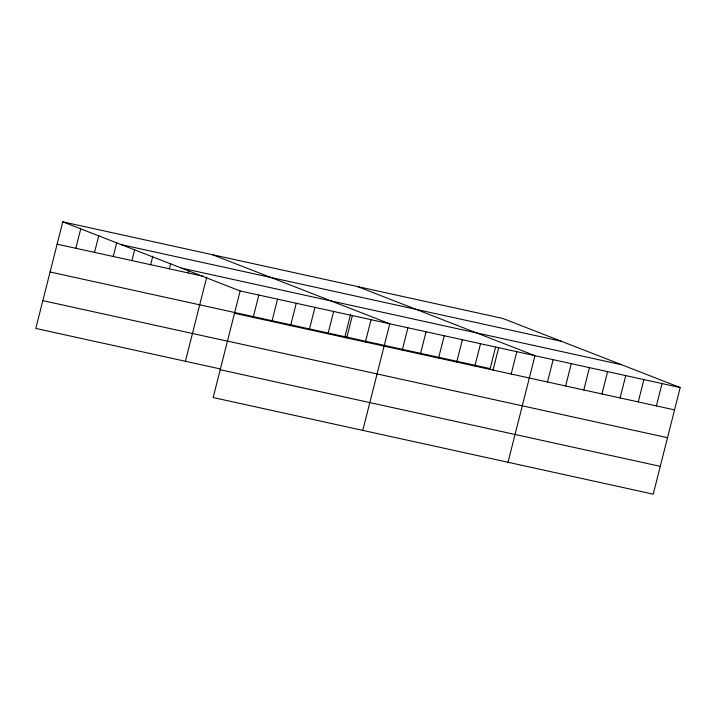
<?xml version="1.0" encoding="UTF-8"?>
<svg xmlns="http://www.w3.org/2000/svg" width="716" height="716" viewBox="0 0 716 716"><rect width="100%" height="100%" fill="white"/><g stroke="black" fill="none" stroke-linecap="round" stroke-linejoin="round"><path stroke-width="1.07" d="M62.775 221.844L240.146 290.947L213.171 397.541L653.225 494.156L680.2 387.562L502.829 318.459L62.775 221.844L35.8 328.438L220.653 369.026M75.824 248.282L80.666 229.138M94.53 252.39L98.835 235.367M113.226 256.498L116.726 242.67M131.932 260.597L134.626 249.965M150.637 264.705L152.785 256.194M169.334 268.813L170.685 263.497M188.04 272.921L188.576 270.791M185.417 361.285L206.745 277.029M253.195 317.385L258.843 295.055M271.901 321.493L277.548 299.154M290.598 325.592L296.254 303.262M309.303 329.7L314.95 307.37M328 333.808L333.656 311.478M344.924 336.717L350.607 314.252M346.705 337.916L352.361 315.586M365.411 342.024L371.058 319.685M362.788 430.388L389.764 323.793L212.392 254.69M402.267 350.115L407.914 327.776M420.417 354.098L426.065 331.768M438.568 358.081L444.215 335.75M456.719 362.072L462.375 339.733M474.869 366.055L480.525 343.725M495.553 347.206L490.147 368.597L50.084 271.982M493.029 370.038L498.676 347.707M511.179 374.029L516.827 351.69M508.011 462.276L534.977 355.682L357.615 286.579M547.48 381.995L553.137 359.665M565.631 385.987L571.287 363.647M583.791 389.969L589.438 367.639M601.941 393.952L607.589 371.622M620.092 397.944L625.739 375.605M638.242 401.927L643.899 379.587M656.393 405.909L662.049 383.579M121.308 244.648L561.362 341.264M181.613 268.142L621.667 364.757M57.119 244.174L203.621 276.34M240.146 290.947L680.2 387.562M234.49 313.277L674.553 409.892M227.455 341.085L667.509 437.7M42.835 300.63L227.688 341.219M220.206 369.733L660.259 466.349"/></g></svg>
